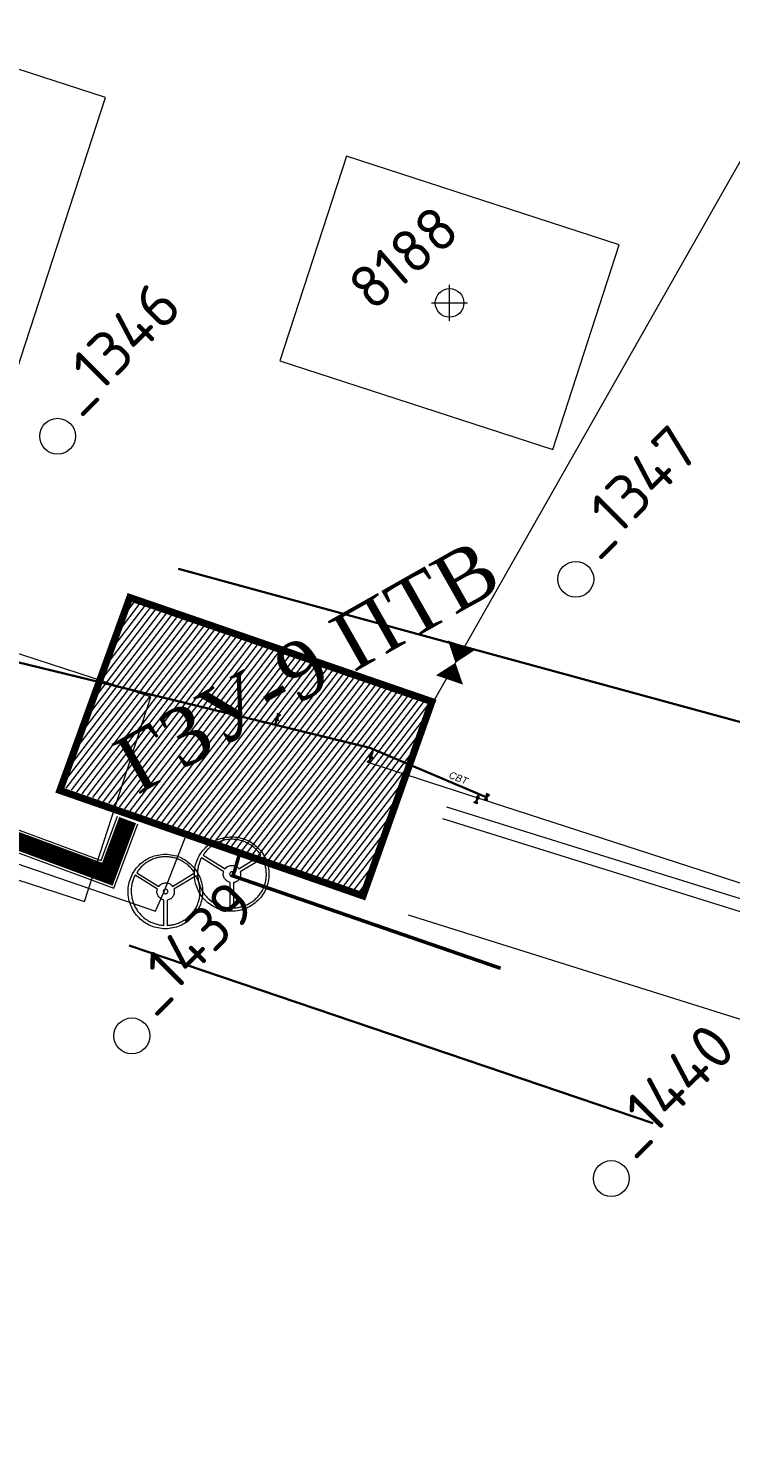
# Model space of a CAD drawing. Header units: millimetres. Extents: x 519 to 9564855, y -810 to 5021775.
# Drawn here: x 9533477.3 to 9533673.2, y 4999508.7 to 4999901.2 of the extents above; entities that cross this region are included whole.
import ezdxf
from ezdxf.enums import TextEntityAlignment as Align

# ---------------------------------------------------------------- set-up
doc = ezdxf.new("R2010")
doc.units = ezdxf.units.MM
doc.header["$LTSCALE"] = 2
doc.header["$MEASUREMENT"] = 0
doc.header["$PDMODE"] = 2
doc.header["$PDSIZE"] = 5
for name, color, linetype in [('COMPOUND', 3, 'Continuous'), ('OilColl&Flowlines', 3, 'Continuous'), ('OLD WELLS(dr.bfr2000)', 24, 'Continuous'), ('POINT', 7, 'Continuous'), ('ROAD_GROUND', 9, 'Continuous'), ('Скважины на 2014 год', 70, 'Continuous'), ('Скважины на 2015 год', 7, 'Continuous')]:
    doc.layers.add(name, color=color, linetype=linetype)
for name, color, linetype, lineweight in [('PPLINE_GAS', 4, 'GAS_LINE', 30), ('SteamInjInfrastructure', 25, 'Continuous', 100), ('Нефтепровод Fiberclass', 14, 'g5_122_n', 30), ('Скважины на 2023 год', 201, 'Continuous', 20), ('ТХ_Проект. НГ', 244, 'g_122_n', 50), ('Электро', 1, 'Continuous', 30), ('Электроснаб', 1, 'Continuous', 18), ('Электроснабжене', 1, 'Continuous', 18)]:
    doc.layers.add(name, color=color, linetype=linetype, lineweight=lineweight)
doc.styles.add('92051501$0$STANDARD', font='simplex.shx')
doc.styles.add('Elect', font='isocpeur.ttf')
doc.styles.add('GeoApp', font='', dxfattribs={"height": 1})
doc.styles.add('Line_GUGK', font='')
doc.styles.get('GeoApp').set_extended_font_data('D431', italic=True)
doc.styles.get('Line_GUGK').set_extended_font_data('Bm431', italic=True)
doc.linetypes.add('g5_122_n', pattern='A,1,-1,1.5,-0.3,["Н",GeoApp,S=1,R=0,X=0,Y=-0.5],-1.5,1.5,-1,4,-1,4,-1,3', length=20.8)
doc.linetypes.add('g_122_n', pattern='A,2,-2,3,-0.6,["Н",Line_GUGK,S=2,R=0,X=0,Y=-1],-3,3,-2,8,-2,8,-2,6', length=41.6)
doc.linetypes.add('GAS_LINE', pattern='A,0.5,-0.2,["G",92051501$0$STANDARD,S=0.1,R=0,X=-0.1,Y=-0.05],-0.05', length=0.75)
doc.linetypes.add('STM_LINE', pattern='A,0.5,-0.2,["S",92051501$0$STANDARD,S=0.1,R=0,X=-0.1,Y=-0.05],-0.05', length=0.75)

# ---------------------------------------------------------------- blocks, each defined once
blk = doc.blocks.new('Z')
at = {"lineweight": 9}
h = blk.add_hatch(dxfattribs=at)
h.set_pattern_fill('ANSI31', color=256, scale=0.05, style=0)
h.set_pattern_definition([(45, (13.5061613, 46.7154025), (-0.0044194174, 0.0044194174), [])])
h.paths.add_polyline_path([(-0.34, -0.18), (-0.34, 0.18), (-0.01, 0)])
h.paths.add_polyline_path([(0.01, 0), (0.34, -0.18), (0.34, 0.18)])
at = {"color": 7, "lineweight": 13, "flags": 128}
blk.add_lwpolyline([(-0.35, -0.19), (-0.35, 0.19), (0.35, -0.19), (0.35, 0.19), (-0.35, -0.19)], dxfattribs=at)
blk = doc.blocks.new('CROSS')
at = {"color": 0}
for p, q in [((-50, 0), (50, 0)), ((0, -50), (0, 50))]:
    blk.add_line(p, q, dxfattribs=at)

msp = doc.modelspace()

# ---------------------------------------------------------------- hatches: boundary and pattern name
at = {"layer": 'Скважины на 2015 год', "linetype": 'ByBlock', "lineweight": 0, "ltscale": 5}
h = msp.add_hatch(dxfattribs=at)
h.set_pattern_fill('ANSI31', color=5, scale=12, angle=7.5725136, style=0)
h.set_pattern_definition([(52.572513574, (749150.1801, -1213019.7231), (-1.19118473032, 0.9116353099), [])])
h.paths.add_polyline_path([(9533486.9959, 4999689.41129), (9533570.9642, 4999659.77542), (9533589.58912, 4999712.54603), (9533505.62082, 4999742.1819)])
h.paths.add_polyline_path([(9533508.4451, 4999677.05944), (9533613.66583, 4999736.76611), (9533596.80563, 4999766.47874), (9533491.5849, 4999706.77207)], flags=9)

# ---------------------------------------------------------------- linework, layer by layer
at = {"layer": 'COMPOUND', "lineweight": 0, "const_width": 2, "elevation": 0}
msp.add_lwpolyline([(9533589.87765, 4999713.26038), (9533570.67567, 4999659.06108), (9533486.13008, 4999688.49595), (9533505.63204, 4999742.29524), (9533589.87765, 4999713.26038)], dxfattribs=at)
at = {"layer": 'OilColl&Flowlines', "linetype": 'ByBlock', "lineweight": 0, "ltscale": 25}
msp.add_line((9533817.743, 5000114.193), (9533589.80726, 4999712.4004), dxfattribs=at)
at = {"layer": 'OilColl&Flowlines', "linetype": 'ByBlock', "lineweight": 0}
msp.add_lwpolyline([(9533598.13785, 4999728.99806, 8, 0, 0), (9533596.43986, 4999724.09198, 0, 8, 0), (9533594.78049, 4999719.29748, 8, 8, 0)], format="xyseb", dxfattribs=at)
at = {"layer": 'OilColl&Flowlines', "lineweight": 0}
for points in [[(9533000, 4998957.39494), (9533338.537, 4999714.655), (9533512.837, 4999654.755), (9533515.237, 4999660.255), (9533521.037, 4999675.255)], [(9533534.048, 4999675.53777), (9533534.048, 4999675.53777), (9533534.57772, 4999675.52739), (9533535.09705, 4999675.48584), (9533535.61639, 4999675.41313), (9533536.12534, 4999675.33004), (9533536.6239, 4999675.2054), (9533537.11208, 4999675.07037), (9533537.60025, 4999674.90418), (9533538.06765, 4999674.71722), (9533538.52467, 4999674.50949), (9533538.9713, 4999674.28098), (9533539.40754, 4999674.0317), (9533539.83339, 4999673.76165), (9533540.23848, 4999673.47082), (9533540.63317, 4999673.15922), (9533541.00709, 4999672.83723), (9533541.37063, 4999672.49447), (9533541.71339, 4999672.13093), (9533542.04576, 4999671.75701), (9533542.35737, 4999671.36232), (9533542.64819, 4999670.95723), (9533542.91825, 4999670.53138), (9533543.16753, 4999670.09514), (9533543.39604, 4999669.64851), (9533543.61416, 4999669.19149), (9533543.80112, 4999668.7137), (9533543.96731, 4999668.23592), (9533544.10233, 4999667.73735), (9533544.21659, 4999667.23879), (9533544.31007, 4999666.72984), (9533544.38277, 4999666.21051), (9533544.42432, 4999665.68078), (9533544.43471, 4999665.15106), (9533544.43471, 4999665.15106), (9533544.42432, 4999664.61095), (9533544.38277, 4999664.08123), (9533544.31007, 4999663.5619), (9533544.21659, 4999663.05295), (9533544.10233, 4999662.55438), (9533543.96731, 4999662.05582), (9533543.80112, 4999661.56765), (9533543.61416, 4999661.10025), (9533543.39604, 4999660.64323), (9533543.16753, 4999660.1966), (9533542.91825, 4999659.76036), (9533542.64819, 4999659.3345), (9533542.35737, 4999658.92942), (9533542.04576, 4999658.53473), (9533541.71339, 4999658.16081), (9533541.37063, 4999657.79727), (9533541.00709, 4999657.45451), (9533540.63317, 4999657.13252), (9533540.23848, 4999656.82092), (9533539.83339, 4999656.53009), (9533539.40754, 4999656.26004), (9533538.9713, 4999656.01076), (9533538.52467, 4999655.78225), (9533538.06765, 4999655.57452), (9533537.60025, 4999655.38755), (9533537.11208, 4999655.23175), (9533536.6239, 4999655.08634), (9533536.12534, 4999654.97209), (9533535.61639, 4999654.87861), (9533535.09705, 4999654.81629), (9533534.57772, 4999654.77474), (9533534.048, 4999654.76435), (9533534.048, 4999654.76435), (9533533.50789, 4999654.77474), (9533532.97817, 4999654.81629), (9533532.45883, 4999654.87861), (9533531.94988, 4999654.97209), (9533531.44093, 4999655.08634), (9533530.95276, 4999655.23175), (9533530.46458, 4999655.38755), (9533529.99718, 4999655.57452), (9533529.52978, 4999655.78225), (9533529.08315, 4999656.01076), (9533528.64691, 4999656.26004), (9533528.23144, 4999656.53009), (9533527.82636, 4999656.82092), (9533527.43166, 4999657.13252), (9533527.05774, 4999657.45451), (9533526.69421, 4999657.79727), (9533526.35144, 4999658.16081), (9533526.01907, 4999658.53473), (9533525.71786, 4999658.92942), (9533525.42703, 4999659.3345), (9533525.15697, 4999659.76036), (9533524.90769, 4999660.1966), (9533524.67918, 4999660.64323), (9533524.47145, 4999661.10025), (9533524.28449, 4999661.56765), (9533524.12869, 4999662.05582), (9533523.98327, 4999662.55438), (9533523.86902, 4999663.05295), (9533523.77554, 4999663.5619), (9533523.71322, 4999664.08123), (9533523.67167, 4999664.61095), (9533523.66129, 4999665.15106), (9533523.66129, 4999665.15106), (9533523.67167, 4999665.68078), (9533523.71322, 4999666.21051), (9533523.77554, 4999666.72984), (9533523.86902, 4999667.23879), (9533523.98327, 4999667.73735), (9533524.12869, 4999668.23592), (9533524.28449, 4999668.7137), (9533524.47145, 4999669.19149), (9533524.67918, 4999669.64851), (9533524.90769, 4999670.09514), (9533525.15697, 4999670.53138), (9533525.42703, 4999670.95723), (9533525.71786, 4999671.36232), (9533526.01907, 4999671.75701), (9533526.35144, 4999672.13093), (9533526.69421, 4999672.49447), (9533527.05774, 4999672.83723), (9533527.43166, 4999673.15922), (9533527.82636, 4999673.47082), (9533528.23144, 4999673.76165), (9533528.64691, 4999674.0317), (9533529.08315, 4999674.28098), (9533529.52978, 4999674.50949), (9533529.99718, 4999674.71722), (9533530.46458, 4999674.90418), (9533530.95276, 4999675.07037), (9533531.44093, 4999675.2054), (9533531.94988, 4999675.33004), (9533532.45883, 4999675.41313), (9533532.97817, 4999675.48584), (9533533.50789, 4999675.52739), (9533534.048, 4999675.53777)], [(9533532.17839, 4999666.57404), (9533532.17839, 4999666.57404), (9533532.38612, 4999666.82332), (9533532.62502, 4999667.04144), (9533532.88469, 4999667.21802), (9533533.14435, 4999667.35304), (9533533.42479, 4999667.44653), (9533533.71562, 4999667.51923), (9533534.00645, 4999667.55039), (9533534.29728, 4999667.55039), (9533534.57772, 4999667.51923), (9533534.85816, 4999667.45691), (9533535.11783, 4999667.37382), (9533535.35672, 4999667.25956), (9533535.58523, 4999667.12454), (9533535.77219, 4999666.95835), (9533535.93838, 4999666.78178), (9533536.07341, 4999666.57404), (9533542.16002, 4999670.38596), (9533542.16002, 4999670.38596), (9533542.0146, 4999670.62486), (9533541.84842, 4999670.85337), (9533541.68223, 4999671.08187), (9533541.50566, 4999671.31038), (9533541.31869, 4999671.5285), (9533541.13173, 4999671.74662), (9533540.924, 4999671.95436), (9533540.71627, 4999672.16209), (9533540.49814, 4999672.35944), (9533540.28002, 4999672.55679), (9533540.04113, 4999672.74375), (9533539.80223, 4999672.92032), (9533539.56334, 4999673.0969), (9533539.31406, 4999673.26308), (9533539.05439, 4999673.42927), (9533538.79472, 4999673.57468), (9533538.52467, 4999673.7201), (9533538.25461, 4999673.86551), (9533537.97417, 4999673.99015), (9533537.69373, 4999674.11479), (9533537.41329, 4999674.22905), (9533537.12246, 4999674.33291), (9533536.83164, 4999674.42639), (9533536.54081, 4999674.50949), (9533536.23959, 4999674.59258), (9533535.93838, 4999674.6549), (9533535.63716, 4999674.71722), (9533535.32556, 4999674.76916), (9533535.02435, 4999674.80032), (9533534.71275, 4999674.83148), (9533534.40115, 4999674.84186), (9533534.08954, 4999674.85225), (9533534.08954, 4999674.85225), (9533533.77794, 4999674.84186), (9533533.46634, 4999674.83148), (9533533.15474, 4999674.80032), (9533532.84314, 4999674.76916), (9533532.54192, 4999674.71722), (9533532.24071, 4999674.66529), (9533531.93949, 4999674.60297), (9533531.64867, 4999674.53026), (9533531.34745, 4999674.43678), (9533531.06701, 4999674.3433), (9533530.77618, 4999674.24982), (9533530.49574, 4999674.13557), (9533530.22569, 4999674.01093), (9533529.95563, 4999673.88629), (9533529.68558, 4999673.75126), (9533529.42591, 4999673.60584), (9533529.16624, 4999673.46043), (9533528.91696, 4999673.29424), (9533528.66768, 4999673.12806), (9533528.42879, 4999672.96187), (9533528.20028, 4999672.77491), (9533527.97177, 4999672.58795), (9533527.75365, 4999672.40099), (9533527.53553, 4999672.19325), (9533527.3278, 4999671.98552), (9533527.13045, 4999671.77778), (9533526.94349, 4999671.55966), (9533526.75653, 4999671.33115), (9533526.57995, 4999671.10265), (9533526.40338, 4999670.87414), (9533526.24758, 4999670.63525), (9533526.09178, 4999670.38596), (9533532.17839, 4999666.57404)], [(9533515.55015, 4999670.67303), (9533515.55015, 4999670.67303), (9533516.07987, 4999670.66264), (9533516.59921, 4999670.6211), (9533517.11855, 4999670.54839), (9533517.62749, 4999670.4653), (9533518.12606, 4999670.34066), (9533518.61423, 4999670.20563), (9533519.10241, 4999670.03944), (9533519.56981, 4999669.85248), (9533520.02682, 4999669.64475), (9533520.47345, 4999669.41624), (9533520.90969, 4999669.16696), (9533521.33555, 4999668.8969), (9533521.74063, 4999668.60608), (9533522.13533, 4999668.29447), (9533522.50925, 4999667.97249), (9533522.87278, 4999667.62973), (9533523.21554, 4999667.26619), (9533523.54792, 4999666.89227), (9533523.85952, 4999666.49757), (9533524.15035, 4999666.09249), (9533524.4204, 4999665.66664), (9533524.66968, 4999665.2304), (9533524.89819, 4999664.78377), (9533525.11631, 4999664.32675), (9533525.30327, 4999663.84896), (9533525.46946, 4999663.37117), (9533525.60449, 4999662.87261), (9533525.71874, 4999662.37405), (9533525.81222, 4999661.8651), (9533525.88493, 4999661.34577), (9533525.92648, 4999660.81604), (9533525.93686, 4999660.28632), (9533525.93686, 4999660.28632), (9533525.92648, 4999659.74621), (9533525.88493, 4999659.21649), (9533525.81222, 4999658.69715), (9533525.71874, 4999658.18821), (9533525.60449, 4999657.68964), (9533525.46946, 4999657.19108), (9533525.30327, 4999656.70291), (9533525.11631, 4999656.2355), (9533524.89819, 4999655.77849), (9533524.66968, 4999655.33186), (9533524.4204, 4999654.89562), (9533524.15035, 4999654.46976), (9533523.85952, 4999654.06468), (9533523.54792, 4999653.66999), (9533523.21554, 4999653.29606), (9533522.87278, 4999652.93253), (9533522.50925, 4999652.58977), (9533522.13533, 4999652.26778), (9533521.74063, 4999651.95618), (9533521.33555, 4999651.66535), (9533520.90969, 4999651.3953), (9533520.47345, 4999651.14602), (9533520.02682, 4999650.91751), (9533519.56981, 4999650.70977), (9533519.10241, 4999650.52281), (9533518.61423, 4999650.36701), (9533518.12606, 4999650.2216), (9533517.62749, 4999650.10734), (9533517.11855, 4999650.01386), (9533516.59921, 4999649.95154), (9533516.07987, 4999649.91), (9533515.55015, 4999649.89961), (9533515.55015, 4999649.89961), (9533515.01004, 4999649.91), (9533514.48032, 4999649.95154), (9533513.96099, 4999650.01386), (9533513.45204, 4999650.10734), (9533512.94309, 4999650.2216), (9533512.45491, 4999650.36701), (9533511.96674, 4999650.52281), (9533511.49933, 4999650.70977), (9533511.03193, 4999650.91751), (9533510.5853, 4999651.14602), (9533510.14906, 4999651.3953), (9533509.73359, 4999651.66535), (9533509.32851, 4999651.95618), (9533508.93382, 4999652.26778), (9533508.5599, 4999652.58977), (9533508.19636, 4999652.93253), (9533507.8536, 4999653.29606), (9533507.52122, 4999653.66999), (9533507.22001, 4999654.06468), (9533506.92918, 4999654.46976), (9533506.65913, 4999654.89562), (9533506.40985, 4999655.33186), (9533506.18134, 4999655.77849), (9533505.9736, 4999656.2355), (9533505.78664, 4999656.70291), (9533505.63084, 4999657.19108), (9533505.48543, 4999657.68964), (9533505.37118, 4999658.18821), (9533505.2777, 4999658.69715), (9533505.21537, 4999659.21649), (9533505.17383, 4999659.74621), (9533505.16344, 4999660.28632), (9533505.16344, 4999660.28632), (9533505.17383, 4999660.81604), (9533505.21537, 4999661.34577), (9533505.2777, 4999661.8651), (9533505.37118, 4999662.37405), (9533505.48543, 4999662.87261), (9533505.63084, 4999663.37117), (9533505.78664, 4999663.84896), (9533505.9736, 4999664.32675), (9533506.18134, 4999664.78377), (9533506.40985, 4999665.2304), (9533506.65913, 4999665.66664), (9533506.92918, 4999666.09249), (9533507.22001, 4999666.49757), (9533507.52122, 4999666.89227), (9533507.8536, 4999667.26619), (9533508.19636, 4999667.62973), (9533508.5599, 4999667.97249), (9533508.93382, 4999668.29447), (9533509.32851, 4999668.60608), (9533509.73359, 4999668.8969), (9533510.14906, 4999669.16696), (9533510.5853, 4999669.41624), (9533511.03193, 4999669.64475), (9533511.49933, 4999669.85248), (9533511.96674, 4999670.03944), (9533512.45491, 4999670.20563), (9533512.94309, 4999670.34066), (9533513.45204, 4999670.4653), (9533513.96099, 4999670.54839), (9533514.48032, 4999670.6211), (9533515.01004, 4999670.66264), (9533515.55015, 4999670.67303)], [(9533513.68054, 4999661.7093), (9533513.68054, 4999661.7093), (9533513.88828, 4999661.95858), (9533514.12717, 4999662.1767), (9533514.38684, 4999662.35328), (9533514.64651, 4999662.4883), (9533514.92695, 4999662.58178), (9533515.21778, 4999662.65449), (9533515.5086, 4999662.68565), (9533515.79943, 4999662.68565), (9533516.07987, 4999662.65449), (9533516.36032, 4999662.59217), (9533516.61998, 4999662.50908), (9533516.85888, 4999662.39482), (9533517.08738, 4999662.2598), (9533517.27435, 4999662.09361), (9533517.44053, 4999661.91703), (9533517.57556, 4999661.7093), (9533523.66217, 4999665.52122), (9533523.66217, 4999665.52122), (9533523.51676, 4999665.76012), (9533523.35057, 4999665.98863), (9533523.18438, 4999666.21713), (9533523.00781, 4999666.44564), (9533522.82085, 4999666.66376), (9533522.63389, 4999666.88188), (9533522.42615, 4999667.08962), (9533522.21842, 4999667.29735), (9533522.0003, 4999667.4947), (9533521.78218, 4999667.69205), (9533521.54328, 4999667.87901), (9533521.30439, 4999668.05558), (9533521.0655, 4999668.23215), (9533520.81621, 4999668.39834), (9533520.55655, 4999668.56453), (9533520.29688, 4999668.70994), (9533520.02682, 4999668.85536), (9533519.75677, 4999669.00077), (9533519.47633, 4999669.12541), (9533519.19589, 4999669.25005), (9533518.91545, 4999669.36431), (9533518.62462, 4999669.46817), (9533518.33379, 4999669.56165), (9533518.04296, 4999669.64475), (9533517.74175, 4999669.72784), (9533517.44053, 4999669.79016), (9533517.13932, 4999669.85248), (9533516.82772, 4999669.90441), (9533516.5265, 4999669.93558), (9533516.2149, 4999669.96674), (9533515.9033, 4999669.97712), (9533515.5917, 4999669.98751), (9533515.5917, 4999669.98751), (9533515.2801, 4999669.97712), (9533514.9685, 4999669.96674), (9533514.65689, 4999669.93558), (9533514.34529, 4999669.90441), (9533514.04408, 4999669.85248), (9533513.74286, 4999669.80055), (9533513.44165, 4999669.73823), (9533513.15082, 4999669.66552), (9533512.84961, 4999669.57204), (9533512.56917, 4999669.47856), (9533512.27834, 4999669.38508), (9533511.9979, 4999669.27083), (9533511.72784, 4999669.14619), (9533511.45779, 4999669.02154), (9533511.18773, 4999668.88652), (9533510.92807, 4999668.7411), (9533510.6684, 4999668.59569), (9533510.41912, 4999668.4295), (9533510.16984, 4999668.26331), (9533509.93094, 4999668.09713), (9533509.70243, 4999667.91017), (9533509.47393, 4999667.72321), (9533509.25581, 4999667.53624), (9533509.03768, 4999667.32851), (9533508.82995, 4999667.12078), (9533508.6326, 4999666.91304), (9533508.44564, 4999666.69492), (9533508.25868, 4999666.46641), (9533508.08211, 4999666.23791), (9533507.90553, 4999666.0094), (9533507.74973, 4999665.7705), (9533507.59393, 4999665.52122), (9533513.68054, 4999661.7093)], [(9533533.64292, 4999662.76212), (9533533.64292, 4999662.76212), (9533533.40402, 4999662.84521), (9533533.17551, 4999662.93869), (9533532.94701, 4999663.06333), (9533532.73927, 4999663.19836), (9533532.54192, 4999663.35416), (9533532.36535, 4999663.52035), (9533532.19916, 4999663.70731), (9533532.06414, 4999663.90466), (9533531.93949, 4999664.11239), (9533531.83563, 4999664.33051), (9533531.76292, 4999664.55902), (9533531.71099, 4999664.79791), (9533531.69021, 4999665.0472), (9533531.7006, 4999665.29648), (9533531.74215, 4999665.54576), (9533531.81485, 4999665.80542), (9533525.61399, 4999669.70044), (9533525.61399, 4999669.70044), (9533525.47896, 4999669.45116), (9533525.35432, 4999669.20188), (9533525.24007, 4999668.94221), (9533525.1362, 4999668.68254), (9533525.03233, 4999668.41249), (9533524.93885, 4999668.13205), (9533524.85576, 4999667.86199), (9533524.78305, 4999667.57117), (9533524.72073, 4999667.29072), (9533524.6688, 4999666.9999), (9533524.61686, 4999666.70907), (9533524.5857, 4999666.41824), (9533524.55454, 4999666.11703), (9533524.53377, 4999665.81581), (9533524.52338, 4999665.5146), (9533524.52338, 4999665.21338), (9533524.53377, 4999664.91217), (9533524.55454, 4999664.61095), (9533524.57532, 4999664.29935), (9533524.61686, 4999663.99814), (9533524.65841, 4999663.69692), (9533524.72073, 4999663.39571), (9533524.78305, 4999663.09449), (9533524.85576, 4999662.79328), (9533524.93885, 4999662.49206), (9533525.03233, 4999662.20124), (9533525.1362, 4999661.91041), (9533525.25045, 4999661.61958), (9533525.37509, 4999661.32875), (9533525.51012, 4999661.04831), (9533525.65554, 4999660.76787), (9533525.81134, 4999660.48743), (9533525.81134, 4999660.48743), (9533525.96714, 4999660.21737), (9533526.14371, 4999659.95771), (9533526.3099, 4999659.69804), (9533526.49686, 4999659.44876), (9533526.69421, 4999659.20986), (9533526.89155, 4999658.97097), (9533527.0889, 4999658.74246), (9533527.30702, 4999658.52434), (9533527.51476, 4999658.31661), (9533527.74326, 4999658.10887), (9533527.97177, 4999657.91152), (9533528.21067, 4999657.72456), (9533528.44956, 4999657.5376), (9533528.68845, 4999657.37142), (9533528.93774, 4999657.20523), (9533529.1974, 4999657.04943), (9533529.44668, 4999656.89363), (9533529.71674, 4999656.7586), (9533529.97641, 4999656.62357), (9533530.24646, 4999656.49893), (9533530.51652, 4999656.38468), (9533530.79696, 4999656.28081), (9533531.06701, 4999656.17694), (9533531.34745, 4999656.09385), (9533531.63828, 4999656.01076), (9533531.91872, 4999655.93805), (9533532.19916, 4999655.87573), (9533532.48999, 4999655.8238), (9533532.78082, 4999655.77186), (9533533.06126, 4999655.7407), (9533533.35209, 4999655.71993), (9533533.64292, 4999655.69916), (9533533.64292, 4999662.76212)], [(9533536.43694, 4999665.80542), (9533536.43694, 4999665.80542), (9533536.49926, 4999665.53537), (9533536.53042, 4999665.26532), (9533536.53042, 4999665.00565), (9533536.50965, 4999664.75637), (9533536.4681, 4999664.50709), (9533536.40578, 4999664.26819), (9533536.3123, 4999664.05007), (9533536.20843, 4999663.84234), (9533536.07341, 4999663.64499), (9533535.90722, 4999663.45803), (9533535.73064, 4999663.30223), (9533535.5333, 4999663.14643), (9533535.31518, 4999663.02179), (9533535.07628, 4999662.91792), (9533534.81661, 4999662.82444), (9533534.53617, 4999662.76212), (9533534.53617, 4999655.69916), (9533534.53617, 4999655.69916), (9533534.81661, 4999655.70954), (9533535.09705, 4999655.73032), (9533535.3775, 4999655.76148), (9533535.65794, 4999655.80302), (9533535.93838, 4999655.85496), (9533536.21882, 4999655.90689), (9533536.49926, 4999655.9796), (9533536.7797, 4999656.0523), (9533537.06014, 4999656.1354), (9533537.34058, 4999656.22888), (9533537.62103, 4999656.33274), (9533537.89108, 4999656.43661), (9533538.16113, 4999656.56125), (9533538.43119, 4999656.68589), (9533538.70124, 4999656.82092), (9533538.96091, 4999656.96633), (9533539.22058, 4999657.11175), (9533539.48025, 4999657.27794), (9533539.72953, 4999657.44412), (9533539.97881, 4999657.6207), (9533540.2177, 4999657.79727), (9533540.4566, 4999657.99462), (9533540.68511, 4999658.19197), (9533540.91361, 4999658.3997), (9533541.13173, 4999658.60743), (9533541.33947, 4999658.83594), (9533541.5472, 4999659.06445), (9533541.74455, 4999659.30334), (9533541.93151, 4999659.54224), (9533542.11847, 4999659.79152), (9533542.28466, 4999660.05119), (9533542.45085, 4999660.32124), (9533542.45085, 4999660.32124), (9533542.60665, 4999660.60168), (9533542.75206, 4999660.88212), (9533542.88709, 4999661.17295), (9533543.01173, 4999661.45339), (9533543.1156, 4999661.74422), (9533543.21946, 4999662.04544), (9533543.31294, 4999662.33626), (9533543.39604, 4999662.62709), (9533543.46874, 4999662.92831), (9533543.54145, 4999663.22952), (9533543.59338, 4999663.52035), (9533543.63493, 4999663.82156), (9533543.66609, 4999664.12278), (9533543.69725, 4999664.42399), (9533543.70764, 4999664.71482), (9533543.71802, 4999665.01603), (9533543.71802, 4999665.31725), (9533543.69725, 4999665.60808), (9533543.67648, 4999665.89891), (9533543.64532, 4999666.20012), (9533543.61416, 4999666.49095), (9533543.56222, 4999666.77139), (9533543.51029, 4999667.06222), (9533543.43758, 4999667.34266), (9533543.36488, 4999667.6231), (9533543.28178, 4999667.90354), (9533543.1883, 4999668.18398), (9533543.09482, 4999668.45404), (9533542.98057, 4999668.7137), (9533542.86631, 4999668.98376), (9533542.74167, 4999669.24343), (9533542.60665, 4999669.49271), (9533536.43694, 4999665.80542)], [(9533534.13109, 4999665.80542), (9533534.13109, 4999665.80542), (9533533.99606, 4999665.79504), (9533533.87142, 4999665.75349), (9533533.76756, 4999665.69117), (9533533.66369, 4999665.61846), (9533533.59098, 4999665.5146), (9533533.52866, 4999665.41073), (9533533.48711, 4999665.28609), (9533533.47673, 4999665.15106), (9533533.47673, 4999665.15106), (9533533.48711, 4999665.01603), (9533533.52866, 4999664.90178), (9533533.59098, 4999664.78753), (9533533.66369, 4999664.69405), (9533533.76756, 4999664.61095), (9533533.87142, 4999664.55902), (9533533.99606, 4999664.51747), (9533534.13109, 4999664.50709), (9533534.13109, 4999664.50709), (9533534.26612, 4999664.51747), (9533534.38037, 4999664.55902), (9533534.49463, 4999664.61095), (9533534.58811, 4999664.69405), (9533534.6712, 4999664.78753), (9533534.72313, 4999664.90178), (9533534.76468, 4999665.01603), (9533534.77507, 4999665.15106), (9533534.77507, 4999665.15106), (9533534.76468, 4999665.28609), (9533534.72313, 4999665.41073), (9533534.6712, 4999665.5146), (9533534.58811, 4999665.61846), (9533534.49463, 4999665.69117), (9533534.38037, 4999665.75349), (9533534.26612, 4999665.79504), (9533534.13109, 4999665.80542)], [(9533515.14507, 4999657.89738), (9533515.14507, 4999657.89738), (9533514.90618, 4999657.98047), (9533514.67767, 4999658.07395), (9533514.44916, 4999658.19859), (9533514.24143, 4999658.33362), (9533514.04408, 4999658.48942), (9533513.8675, 4999658.65561), (9533513.70132, 4999658.84257), (9533513.56629, 4999659.03992), (9533513.44165, 4999659.24765), (9533513.33778, 4999659.46577), (9533513.26508, 4999659.69428), (9533513.21314, 4999659.93317), (9533513.19237, 4999660.18245), (9533513.20276, 4999660.43173), (9533513.2443, 4999660.68102), (9533513.31701, 4999660.94068), (9533507.11614, 4999664.8357), (9533507.11614, 4999664.8357), (9533506.98112, 4999664.58642), (9533506.85648, 4999664.33714), (9533506.74222, 4999664.07747), (9533506.63835, 4999663.8178), (9533506.53449, 4999663.54775), (9533506.44101, 4999663.26731), (9533506.35791, 4999662.99725), (9533506.28521, 4999662.70642), (9533506.22289, 4999662.42598), (9533506.17095, 4999662.13516), (9533506.11902, 4999661.84433), (9533506.08786, 4999661.5535), (9533506.0567, 4999661.25229), (9533506.03592, 4999660.95107), (9533506.02554, 4999660.64986), (9533506.02554, 4999660.34864), (9533506.03592, 4999660.04743), (9533506.0567, 4999659.74621), (9533506.07747, 4999659.43461), (9533506.11902, 4999659.1334), (9533506.16057, 4999658.83218), (9533506.22289, 4999658.53097), (9533506.28521, 4999658.22975), (9533506.35791, 4999657.92854), (9533506.44101, 4999657.62732), (9533506.53449, 4999657.3365), (9533506.63835, 4999657.04567), (9533506.75261, 4999656.75484), (9533506.87725, 4999656.46401), (9533507.01228, 4999656.18357), (9533507.15769, 4999655.90313), (9533507.31349, 4999655.62269), (9533507.31349, 4999655.62269), (9533507.46929, 4999655.35263), (9533507.64587, 4999655.09297), (9533507.81205, 4999654.8333), (9533507.99901, 4999654.58402), (9533508.19636, 4999654.34512), (9533508.39371, 4999654.10623), (9533508.59106, 4999653.87772), (9533508.80918, 4999653.6596), (9533509.01691, 4999653.45187), (9533509.24542, 4999653.24413), (9533509.47393, 4999653.04678), (9533509.71282, 4999652.85982), (9533509.95171, 4999652.67286), (9533510.19061, 4999652.50667), (9533510.43989, 4999652.34049), (9533510.69956, 4999652.18469), (9533510.94884, 4999652.02889), (9533511.21889, 4999651.89386), (9533511.47856, 4999651.75883), (9533511.74862, 4999651.63419), (9533512.01867, 4999651.51994), (9533512.29911, 4999651.41607), (9533512.56917, 4999651.3122), (9533512.84961, 4999651.22911), (9533513.14043, 4999651.14602), (9533513.42088, 4999651.07331), (9533513.70132, 4999651.01099), (9533513.99215, 4999650.95905), (9533514.28297, 4999650.90712), (9533514.56341, 4999650.87596), (9533514.85424, 4999650.85519), (9533515.14507, 4999650.83441), (9533515.14507, 4999657.89738)], [(9533517.9391, 4999660.94068), (9533517.9391, 4999660.94068), (9533518.00142, 4999660.67063), (9533518.03258, 4999660.40057), (9533518.03258, 4999660.14091), (9533518.0118, 4999659.89163), (9533517.97026, 4999659.64234), (9533517.90794, 4999659.40345), (9533517.81445, 4999659.18533), (9533517.71059, 4999658.9776), (9533517.57556, 4999658.78025), (9533517.40937, 4999658.59329), (9533517.2328, 4999658.43749), (9533517.03545, 4999658.28169), (9533516.81733, 4999658.15705), (9533516.57844, 4999658.05318), (9533516.31877, 4999657.9597), (9533516.03833, 4999657.89738), (9533516.03833, 4999650.83441), (9533516.03833, 4999650.83441), (9533516.31877, 4999650.8448), (9533516.59921, 4999650.86557), (9533516.87965, 4999650.89673), (9533517.16009, 4999650.93828), (9533517.44053, 4999650.99022), (9533517.72097, 4999651.04215), (9533518.00142, 4999651.11486), (9533518.28186, 4999651.18756), (9533518.5623, 4999651.27066), (9533518.84274, 4999651.36414), (9533519.12318, 4999651.468), (9533519.39323, 4999651.57187), (9533519.66329, 4999651.69651), (9533519.93334, 4999651.82115), (9533520.2034, 4999651.95618), (9533520.46307, 4999652.10159), (9533520.72273, 4999652.24701), (9533520.9824, 4999652.41319), (9533521.23168, 4999652.57938), (9533521.48096, 4999652.75596), (9533521.71986, 4999652.93253), (9533521.95875, 4999653.12988), (9533522.18726, 4999653.32722), (9533522.41577, 4999653.53496), (9533522.63389, 4999653.74269), (9533522.84162, 4999653.9712), (9533523.04936, 4999654.19971), (9533523.2467, 4999654.4386), (9533523.43367, 4999654.6775), (9533523.62063, 4999654.92678), (9533523.78681, 4999655.18645), (9533523.953, 4999655.4565), (9533523.953, 4999655.4565), (9533524.1088, 4999655.73694), (9533524.25422, 4999656.01738), (9533524.38924, 4999656.30821), (9533524.51388, 4999656.58865), (9533524.61775, 4999656.87948), (9533524.72162, 4999657.18069), (9533524.8151, 4999657.47152), (9533524.89819, 4999657.76235), (9533524.9709, 4999658.06356), (9533525.04361, 4999658.36478), (9533525.09554, 4999658.65561), (9533525.13709, 4999658.95682), (9533525.16825, 4999659.25804), (9533525.19941, 4999659.55925), (9533525.20979, 4999659.85008), (9533525.22018, 4999660.15129), (9533525.22018, 4999660.45251), (9533525.19941, 4999660.74334), (9533525.17863, 4999661.03416), (9533525.14747, 4999661.33538), (9533525.11631, 4999661.62621), (9533525.06438, 4999661.90665), (9533525.01245, 4999662.19748), (9533524.93974, 4999662.47792), (9533524.86703, 4999662.75836), (9533524.78394, 4999663.0388), (9533524.69046, 4999663.31924), (9533524.59698, 4999663.58929), (9533524.48272, 4999663.84896), (9533524.36847, 4999664.11902), (9533524.24383, 4999664.37868), (9533524.1088, 4999664.62797), (9533517.9391, 4999660.94068)], [(9533515.63325, 4999660.94068), (9533515.63325, 4999660.94068), (9533515.49822, 4999660.9303), (9533515.37358, 4999660.88875), (9533515.26971, 4999660.82643), (9533515.16584, 4999660.75372), (9533515.09314, 4999660.64986), (9533515.03082, 4999660.54599), (9533514.98927, 4999660.42135), (9533514.97888, 4999660.28632), (9533514.97888, 4999660.28632), (9533514.98927, 4999660.15129), (9533515.03082, 4999660.03704), (9533515.09314, 4999659.92279), (9533515.16584, 4999659.82931), (9533515.26971, 4999659.74621), (9533515.37358, 4999659.69428), (9533515.49822, 4999659.65273), (9533515.63325, 4999659.64234), (9533515.63325, 4999659.64234), (9533515.76827, 4999659.65273), (9533515.88253, 4999659.69428), (9533515.99678, 4999659.74621), (9533516.09026, 4999659.82931), (9533516.17335, 4999659.92279), (9533516.22529, 4999660.03704), (9533516.26683, 4999660.15129), (9533516.27722, 4999660.28632), (9533516.27722, 4999660.28632), (9533516.26683, 4999660.42135), (9533516.22529, 4999660.54599), (9533516.17335, 4999660.64986), (9533516.09026, 4999660.75372), (9533515.99678, 4999660.82643), (9533515.88253, 4999660.88875), (9533515.76827, 4999660.9303), (9533515.63325, 4999660.94068)]]:
    msp.add_lwpolyline(points, dxfattribs=at)
at = {"layer": 'OilColl&Flowlines', "lineweight": 0, "const_width": 1}
msp.add_lwpolyline([(9533609.037, 4999638.855), (9533534.337, 4999664.655), (9533534.837, 4999665.955), (9533536.037, 4999670.155)], dxfattribs=at)
at = {"layer": 'OLD WELLS(dr.bfr2000)', "lineweight": 0}
for centre in [(9533485.5, 4999787.3), (9533630, 4999747.4), (9533506.2, 4999620), (9533639.9, 4999580.2)]:
    msp.add_circle(centre, 5, dxfattribs=at)
at = {"layer": 'PPLINE_GAS', "lineweight": 0, "ltscale": 25}
msp.add_line((9533713.75868, 4999612.65027, 0), (9533583.38082, 4999653.63923, 0), dxfattribs=at)
at = {"layer": 'ROAD_GROUND', "lineweight": 0, "const_width": 5}
msp.add_lwpolyline([(9533191.84886, 4999778.8977), (9533499.37507, 4999665.10575), (9533505.02737, 4999680.20665)], dxfattribs=at)
at = {"layer": 'ROAD_GROUND', "lineweight": 0}
for points in [[(9533192.88995, 4999781.71126), (9533497.61315, 4999668.95649), (9533502.21774, 4999681.2583)], [(9533190.80778, 4999776.08413), (9533501.137, 4999661.255), (9533507.837, 4999679.155)]]:
    msp.add_lwpolyline(points, dxfattribs=at)
at = {"layer": 'SteamInjInfrastructure', "color": 6, "linetype": 'STM_LINE', "lineweight": 0, "ltscale": 15}
msp.add_line((9534894.27443, 4999267.1967, -5.57702), (9533572.69758, 4999696.07286), dxfattribs=at)
at = {"layer": 'Нефтепровод Fiberclass', "ltscale": 2, "elevation": -24.1498}
msp.add_lwpolyline([(9533364.8116, 4999761.3943), (9533446.6903, 4999730.9568), (9533572.6006, 4999700.3761), (9533605.0177, 4999686.6358)], dxfattribs=at)
at = {"layer": 'Нефтепровод Fiberclass'}
for points, elevation in [([(9533546.5743, 4999708.0662), (9533546.1244, 4999706.6466)], -33.8287), ([(9533572.8808, 4999697.9114), (9533573.4143, 4999699.4148)], -33.7812), ([(9533602.658, 4999686.6134), (9533603.0257, 4999687.4867)], -34.7988)]:
    msp.add_lwpolyline(points, dxfattribs=dict(at, elevation=elevation))
at = {"layer": 'Скважины на 2014 год', "color": 0, "lineweight": 0, "ltscale": 5}
for p, q in [((9534132.29253, 4999515.75677), (9533594.0597, 4999683.78134, 0)), ((9534130.966, 4999511.89753, -23.4285), (9533592.92979, 4999680.59205, 0))]:
    msp.add_line(p, q, dxfattribs=at)
at = {"layer": 'Скважины на 2023 год', "color": 0, "linetype": 'ByBlock', "lineweight": 0}
for points in [[(9533474.15211, 4999805.70241), (9533498.87347, 4999881.78693), (9533441.81008, 4999900.32795), (9533417.08872, 4999824.24343)], [(9533547.50241, 4999808.34789), (9533623.58693, 4999783.62653), (9533642.12795, 4999840.68992), (9533566.04343, 4999865.41128)], [(9533416.90241, 4999682.24789), (9533492.98693, 4999657.52653), (9533511.52795, 4999714.58992), (9533435.44343, 4999739.31128)]]:
    msp.add_lwpolyline(points, close=True, dxfattribs=at)
msp.add_circle((9533594.8, 4999824.5), 4, dxfattribs=at)
msp.add_point((9533594.8, 4999824.5), dxfattribs=at)
at = {"layer": 'Электро'}
for p, q in [((9533681.15433, 4999706.15191, 0), (9533519.2515, 4999750.30237, 0)), ((9533505.41495, 4999645.18378, 0), (9533651.44884, 4999595.62532, 0))]:
    msp.add_line(p, q, dxfattribs=at)
at = {"layer": 'Электроснаб', "color": 1, "linetype": 'ByBlock', "lineweight": 0}
for p, q in [((9533681.15433, 4999706.15191, 0), (9533519.2515, 4999750.30237, 0)), ((9533505.41495, 4999645.18378, 0), (9533651.44884, 4999595.62532, 0))]:
    msp.add_line(p, q, dxfattribs=at)
at = {"layer": 'Электроснабжене', "color": 1, "linetype": 'ByBlock', "lineweight": 0}
for p, q in [((9533681.15433, 4999706.15191, 0), (9533519.2515, 4999750.30237, 0)), ((9533505.41495, 4999645.18378, 0), (9533651.44884, 4999595.62532, 0))]:
    msp.add_line(p, q, dxfattribs=at)

# ---------------------------------------------------------------- block references
at = {"layer": 'POINT', "color": 7, "xscale": 0.002, "yscale": 0.002, "zscale": 0.002}
msp.add_blockref('CROSS', (9533572.6006, 4999700.3761), dxfattribs=at)
at = {"layer": 'ТХ_Проект. НГ', "ltscale": 0.3, "xscale": 2.571222249723857, "yscale": 2.571222249723857, "zscale": 2.571222249723857, "rotation": 68.44702830140604}
for p in [(9533546.89208, 4999708.89652), (9533572.57635, 4999697.07616), (9533602.39114, 4999685.76168), (9533605.1884, 4999686.58378)]:
    msp.add_blockref('Z', p, dxfattribs=at)

# ---------------------------------------------------------------- texts
at = {"layer": 'COMPOUND', "color": 0, "lineweight": 0, "insert": (9533486.74212, 4999724.27631, -0.00006), "char_height": 16, "attachment_point": 1, "rotation": 29.5724029, "style": 'Elect'}
msp.add_mtext('{\\fArial|b0|i0|c0|p34;\\P\\fTimes New Roman|b0|i0|c204|p18;ГЗУ-\\fTimes New Roman|b0|i0|c0|p18;9\\fTimes New Roman|b0|i0|c204|p18; ПТВ}', dxfattribs=at)
at = {"layer": 'OLD WELLS(dr.bfr2000)', "lineweight": 0, "style": 'Elect'}
for s, p in [(' _1346', (9533485.5, 4999787.3)), (' _1347', (9533630, 4999747.4)), (' _1439', (9533506.2, 4999620)), (' _1440', (9533639.9, 4999580.2))]:
    msp.add_text(s, height=12.5, rotation=44.9999999, dxfattribs=at).set_placement(p)
at = {"layer": 'Нефтепровод Fiberclass', "linetype": 'ByBlock', "lineweight": 0, "style": 'GeoApp'}
msp.add_text('СВТ', height=2, rotation=338.0595304, dxfattribs=at).set_placement((9533597.27033, 4999691.96125, -34.7587), align=Align.MIDDLE_CENTER)
at = {"layer": 'Скважины на 2023 год', "color": 0, "linetype": 'ByBlock', "lineweight": 0, "style": 'Elect'}
msp.add_text('8188', height=12, rotation=41, dxfattribs=at).set_placement((9533573.31201, 4999821.70703))

doc.saveas('drawing.dxf')
